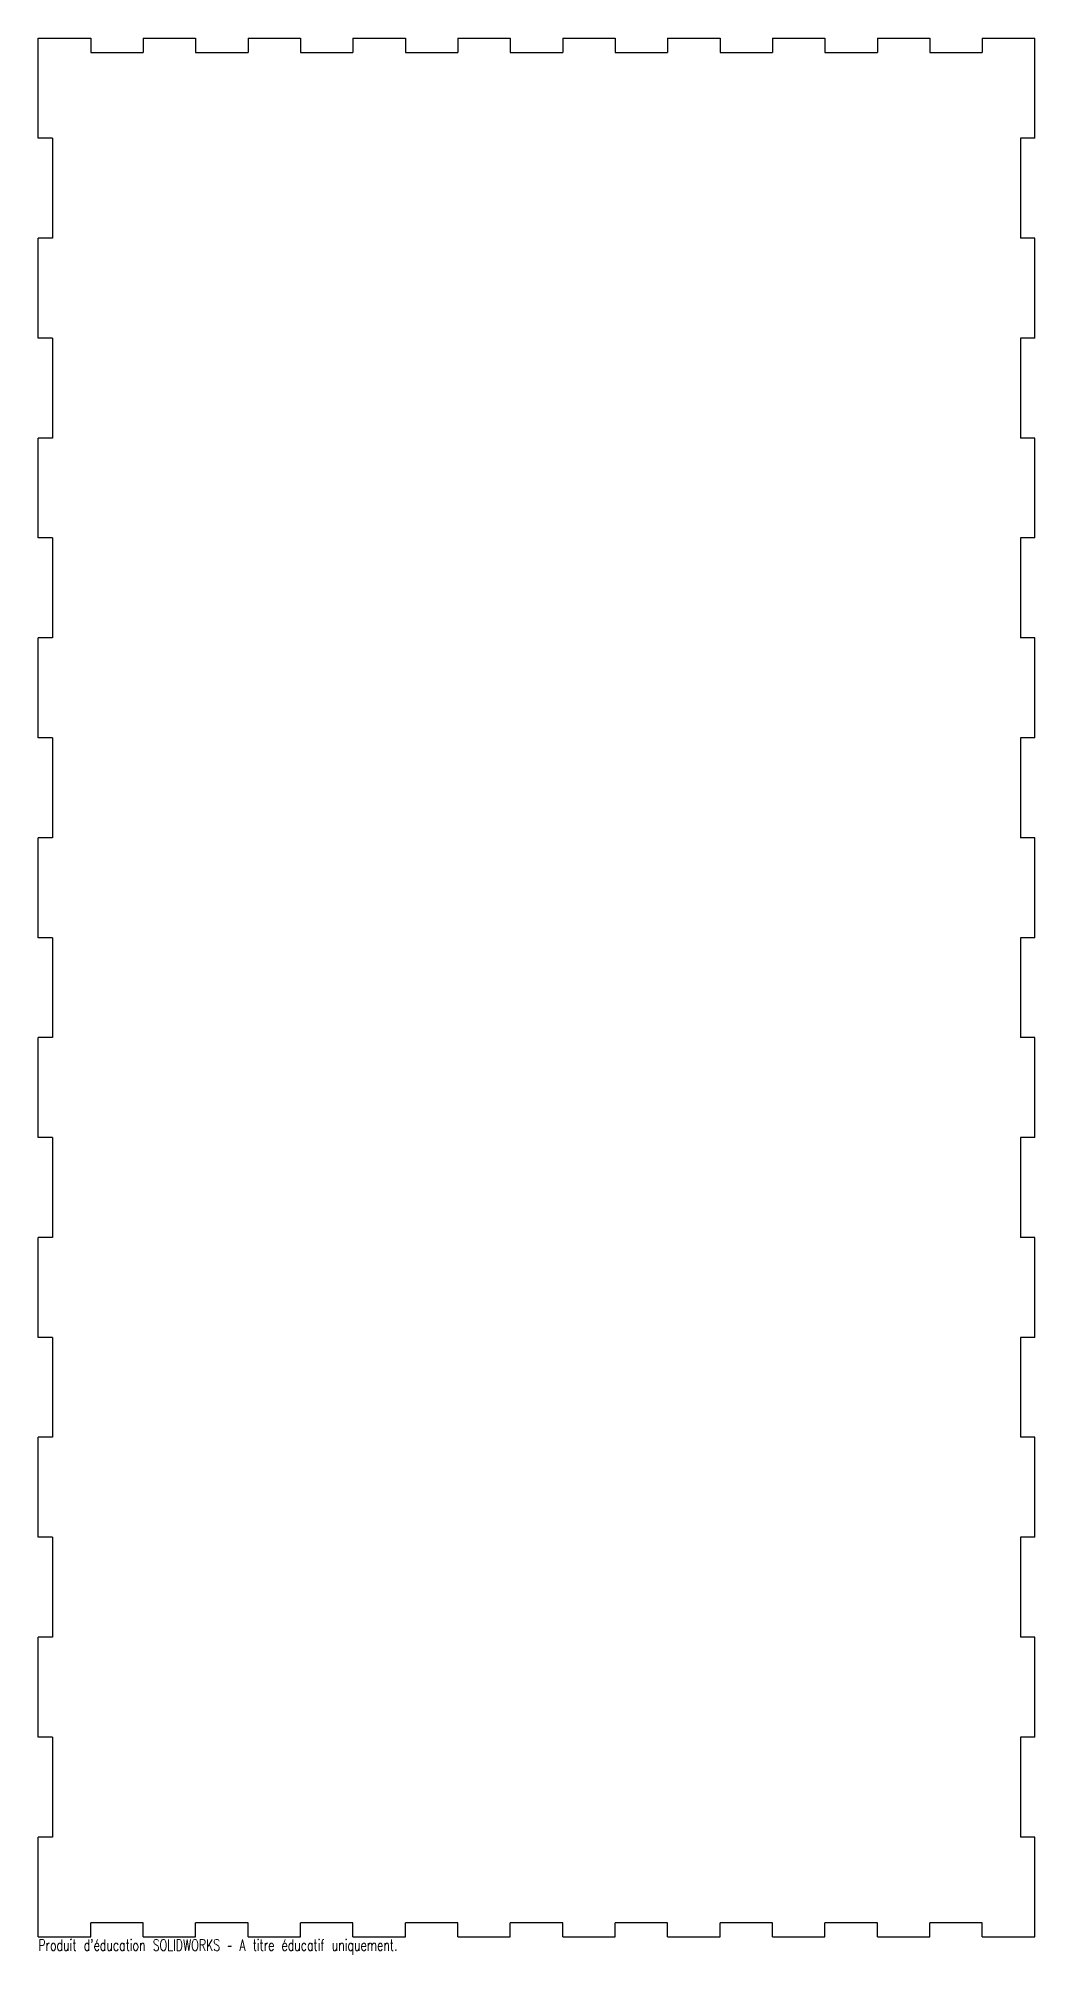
# Model space of a CAD drawing. Header units: millimetres. Extents: x -6 to 414, y -407 to 400.
import ezdxf

# ---------------------------------------------------------------- set-up
doc = ezdxf.new("R2010")
doc.units = ezdxf.units.MM
doc.styles.add('SLDTEXTSTYLE0', font='TXT', dxfattribs={"width": 0.7, "bigfont": 'bigfont'})

msp = doc.modelspace()

# ---------------------------------------------------------------- linework, layer by layer
at = {"color": 7, "linetype": 'Continuous', "lineweight": 25}
for p, q in [((-6, 357.89), (-6, 400)), ((-6, 400), (16.11, 400)), ((16.11, 400), (16.11, 394)), ((38.21, 400), (38.21, 394)), ((38.21, 400), (60.32, 400)), ((60.32, 400), (60.32, 394)), ((82.42, 400), (82.42, 394)), ((82.42, 400), (104.53, 400)), ((104.53, 400), (104.53, 394)), ((126.63, 400), (126.63, 394)), ((126.63, 400), (148.74, 400)), ((148.74, 400), (148.74, 394)), ((170.84, 400), (170.84, 394)), ((170.84, 400), (192.95, 400)), ((192.95, 400), (192.95, 394)), ((215.05, 400), (215.05, 394)), ((215.05, 400), (237.16, 400)), ((237.16, 400), (237.16, 394)), ((259.26, 400), (259.26, 394)), ((259.26, 400), (281.37, 400)), ((281.37, 400), (281.37, 394)), ((303.47, 400), (303.47, 394)), ((303.47, 400), (325.58, 400)), ((325.58, 400), (325.58, 394)), ((347.68, 400), (347.68, 394)), ((347.68, 400), (369.79, 400)), ((369.79, 400), (369.79, 394)), ((391.89, 400), (391.89, 394)), ((391.89, 400), (414, 400)), ((414, 357.89), (414, 400)), ((16.11, 394), (38.21, 394)), ((60.32, 394), (82.42, 394)), ((104.53, 394), (126.63, 394)), ((148.74, 394), (170.84, 394)), ((192.95, 394), (215.05, 394)), ((237.16, 394), (259.26, 394)), ((281.37, 394), (303.47, 394)), ((325.58, 394), (347.68, 394)), ((369.79, 394), (391.89, 394)), ((0, 357.89), (-6, 357.89)), ((0, 357.89), (0, 315.79)), ((414, 357.89), (408, 357.89)), ((408, 357.89), (408, 315.79)), ((-6, 273.68), (-6, 315.79)), ((0, 315.79), (-6, 315.79)), ((414, 315.79), (408, 315.79)), ((414, 273.68), (414, 315.79)), ((0, 273.68), (-6, 273.68)), ((0, 273.68), (0, 231.58)), ((414, 273.68), (408, 273.68)), ((408, 273.68), (408, 231.58)), ((-6, 189.47), (-6, 231.58)), ((0, 231.58), (-6, 231.58)), ((414, 231.58), (408, 231.58)), ((414, 189.47), (414, 231.58)), ((0, 189.47), (-6, 189.47)), ((0, 189.47), (0, 147.37)), ((414, 189.47), (408, 189.47)), ((408, 189.47), (408, 147.37)), ((-6, 105.26), (-6, 147.37)), ((0, 147.37), (-6, 147.37)), ((414, 147.37), (408, 147.37)), ((414, 105.26), (414, 147.37)), ((0, 105.26), (-6, 105.26)), ((0, 105.26), (0, 63.16)), ((414, 105.26), (408, 105.26)), ((408, 105.26), (408, 63.16)), ((-6, 21.05), (-6, 63.16)), ((0, 63.16), (-6, 63.16)), ((414, 63.16), (408, 63.16)), ((414, 21.05), (414, 63.16)), ((0, 21.05), (-6, 21.05)), ((0, 21.05), (0, -21.05)), ((414, 21.05), (408, 21.05)), ((408, 21.05), (408, -21.05)), ((-6, -63.16), (-6, -21.05)), ((0, -21.05), (-6, -21.05)), ((414, -21.05), (408, -21.05)), ((414, -63.16), (414, -21.05)), ((0, -63.16), (-6, -63.16)), ((0, -63.16), (0, -105.26)), ((414, -63.16), (408, -63.16)), ((408, -63.16), (408, -105.26)), ((-6, -147.37), (-6, -105.26)), ((0, -105.26), (-6, -105.26)), ((414, -105.26), (408, -105.26)), ((414, -147.37), (414, -105.26)), ((0, -147.37), (-6, -147.37)), ((0, -147.37), (0, -189.47)), ((414, -147.37), (408, -147.37)), ((408, -147.37), (408, -189.47)), ((-6, -231.58), (-6, -189.47)), ((0, -189.47), (-6, -189.47)), ((414, -189.47), (408, -189.47)), ((414, -231.58), (414, -189.47)), ((0, -231.58), (-6, -231.58)), ((0, -231.58), (0, -273.68)), ((414, -231.58), (408, -231.58)), ((408, -231.58), (408, -273.68)), ((-6, -315.79), (-6, -273.68)), ((0, -273.68), (-6, -273.68)), ((414, -273.68), (408, -273.68)), ((414, -315.79), (414, -273.68)), ((0, -315.79), (-6, -315.79)), ((0, -315.79), (0, -357.89)), ((414, -315.79), (408, -315.79)), ((408, -315.79), (408, -357.89)), ((-6, -400), (-6, -357.89)), ((0, -357.89), (-6, -357.89)), ((414, -357.89), (408, -357.89)), ((414, -400), (414, -357.89)), ((38.21, -394), (16.11, -394)), ((16.11, -400), (16.11, -394)), ((38.21, -400), (38.21, -394)), ((82.42, -394), (60.32, -394)), ((60.32, -400), (60.32, -394)), ((82.42, -400), (82.42, -394)), ((126.63, -394), (104.53, -394)), ((104.53, -400), (104.53, -394)), ((126.63, -400), (126.63, -394)), ((170.84, -394), (148.74, -394)), ((148.74, -400), (148.74, -394)), ((170.84, -400), (170.84, -394)), ((215.05, -394), (192.95, -394)), ((192.95, -400), (192.95, -394)), ((215.05, -400), (215.05, -394)), ((259.26, -394), (237.16, -394)), ((237.16, -400), (237.16, -394)), ((259.26, -400), (259.26, -394)), ((303.47, -394), (281.37, -394)), ((281.37, -400), (281.37, -394)), ((303.47, -400), (303.47, -394)), ((347.68, -394), (325.58, -394)), ((325.58, -400), (325.58, -394)), ((347.68, -400), (347.68, -394)), ((391.89, -394), (369.79, -394)), ((369.79, -400), (369.79, -394)), ((391.89, -400), (391.89, -394)), ((-6, -400), (16.11, -400)), ((38.21, -400), (60.32, -400)), ((82.42, -400), (104.53, -400)), ((126.63, -400), (148.74, -400)), ((170.84, -400), (192.95, -400)), ((215.05, -400), (237.16, -400)), ((259.26, -400), (281.37, -400)), ((303.47, -400), (325.58, -400)), ((347.68, -400), (369.79, -400)), ((391.89, -400), (414, -400))]:
    msp.add_line(p, q, dxfattribs=at)

# ---------------------------------------------------------------- texts
at = {"color": 7, "linetype": 'Continuous', "insert": (-6, -401.02), "char_height": 4.8336, "attachment_point": 1, "style": 'SLDTEXTSTYLE0'}
msp.add_mtext("Produit d'éducation SOLIDWORKS – A titre éducatif uniquement.", dxfattribs=at)

doc.saveas('drawing.dxf')
